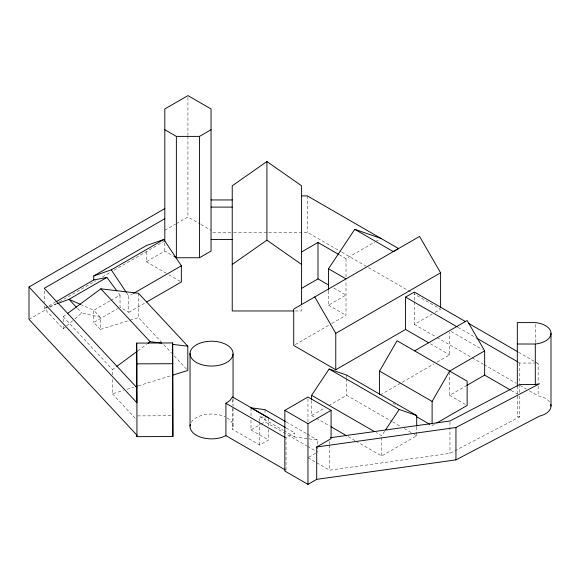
<?xml version="1.0" encoding="UTF-8"?>
<svg xmlns="http://www.w3.org/2000/svg" width="580" height="580" viewBox="0 0 580 580"><rect width="100%" height="100%" fill="white"/><g stroke="black" fill="none" stroke-linecap="round" stroke-linejoin="round"><path stroke-width="0.43" stroke-dasharray="2.9 2.17" d="M268.518 429.417L268.518 440.017L259.76 445.077L232.377 429.265L233.058 426.757L233.058 406.979M384.671 431.259L381.669 435.768L376.224 432.622M44.269 305.892L44.269 308.531L63.191 328.831L65.939 326.482M66.627 325.895L74.189 319.421M74.878 318.833L81.751 312.954L100.304 317.303L100.304 329.44L129.166 320.472M63.191 321.9L63.191 316.695L66.816 314.019M112.491 374.985L112.491 369.59L116.109 366.908M137.837 350.827L146.522 344.389M164.807 230.304L175.602 224.076M176.371 223.633L187.927 216.956L200.26 224.076M48.14 306.298L44.269 308.531L48.394 306.994M48.908 305.849L55.1 302.281M29 319.37L46.951 309.002M50.076 307.204L56.318 303.594M59.443 301.796L96.128 280.618M102.37 277.008L110.954 272.056M114.079 270.251L164.031 241.411M146.312 251.865L146.312 261.754L164.807 251.075L173.29 255.969M109.997 300.918L93.764 310.293L81.396 304.797M110.766 300.476L120.038 295.118L117.936 292.291M120.038 295.118L120.038 307.255L128.796 312.315L128.796 296.133L132.719 293.871M100.304 329.44L93.764 322.422L117.718 308.596M128.796 312.315L146.051 302.354M339.155 254.714L346.006 258.673L374.81 242.041M375.586 241.592L379.479 239.344M328.49 290.979L328.49 305.189L346.006 295.075L333.819 288.043M295.285 344.578L331.18 323.857M331.963 323.408L346.006 315.295L346.006 280.669M414.323 301.933L414.323 324.401L432.093 314.142M435.188 312.359L440.597 309.234L413.946 293.85M251.002 420.188L251.002 429.903L260.34 424.516M261.123 424.067L265.009 421.82L306.581 445.817M311.612 400.599L311.612 415.541L324.068 408.356M328.737 405.659L346.637 395.321L391.79 421.385M307.081 438.625L294.785 436.986L294.785 432.941L286.034 437.994L286.034 470.358M380.342 394.9L434.058 363.885M437.168 362.087L449.623 354.895L449.623 332.427M308.698 457.265L316.818 452.581M449.623 371.976L449.623 395.35L465.972 385.91M434.449 424.335L432.114 425.684L430.541 424.777M355.982 441.162L381.669 455.996L416.701 435.768L416.701 426.974M307.958 457.692L329.599 470.184L449.971 453.35L519.796 416.817L519.796 396.147M49.22 306.682L56.644 303.913M130.022 320.204L138.511 317.572L161.305 342.033M112.491 379.479L112.491 393.856L123.612 390.405M127.042 389.339L133.886 387.215M138.163 385.881L171.542 375.514M137.576 415.896L171.745 415.759M212.853 232.312L232.652 232.312M233.551 232.312L267.757 232.312M268.656 232.312L307.356 232.312L341.062 251.771M295.285 310.967L301.593 310.967L301.593 306.443M518.237 362.152L519.796 363.051L534.441 363.051M519.796 416.817L517.324 416.817L517.324 387.157M259.76 421.182L259.76 416.759L265.009 417.462M308.836 438.857L317.557 440.017L317.557 445.215M536.725 363.29L538.139 363.529L538.139 382.401M529.518 390.913L538.139 395.886L539.523 396.118A18.799 10.853 0 0 1 550.202 402.984M518.549 352.219L534.216 361.267M535.007 361.717L538.139 363.529M341.845 252.22L367.705 267.155M368.488 267.605L410.814 292.037M457.99 327.367L475.984 337.756M451.182 331.528L482.321 349.508M414.323 324.401L436.269 337.074M437.052 337.524L483.285 364.218M484.068 364.668L516.193 383.221M520.115 385.483L526.386 389.1M430.302 343.744L449.623 354.895M511.212 390.456L517.454 394.059M201.035 224.525L211.048 230.304M328.49 305.189L346.006 315.295M449.623 395.35L465.617 404.579M392.899 403.042L397.604 405.761M146.312 261.754L168.106 274.333M168.889 274.782L181.344 281.974M392.566 421.834L401.128 426.778M404.245 428.576L411.249 432.622M414.366 434.42L416.701 435.768M311.612 415.541L315.498 417.788M316.281 418.238L329.512 425.879M348.196 436.667L355.199 440.713M286.187 421.907L306.581 433.68M307.364 434.13L317.557 440.017M286.208 427.982L294.785 432.941M259.76 416.759L283.113 430.244M283.888 430.693L294.785 436.986M307.364 446.266L315.208 450.798M251.002 429.903L268.518 440.017M163.77 344.68L171.781 353.271M174.246 355.917L187.188 369.801M100.304 317.303L93.764 310.293L93.764 322.422M77.502 308.4L81.751 312.954M63.191 316.695L112.491 369.59M112.491 393.856L135.51 418.564M126.795 293.125L128.796 296.133M538.139 385.997L538.139 395.886M535.304 324.401L535.304 343.28M519.796 363.051L519.796 383.728M519.796 384.46L519.796 392.718M449.971 421.892L449.971 453.35M414.323 292.044L414.323 301.035M381.669 437.53L381.669 455.996M346.637 375.093L346.637 377.732M346.637 378.61L346.637 395.321M346.006 258.673L346.006 277.312M329.599 441.423L329.599 444.12M329.599 445.02L329.599 470.184M317.557 446.085L317.557 452.153M307.958 398.793L307.958 421.87M307.356 195.902L307.356 232.312M268.518 417.926L268.518 425.879M265.009 409.683L265.009 414.018M265.009 417.484L265.009 421.82M259.76 422.066L259.76 445.077M251.002 407.812L251.002 415.766M233.058 398.888L233.058 406.08M232.377 399.605L232.377 405M232.377 408.588L232.377 429.265M187.927 97.418L187.927 135.459M187.927 136.358L187.927 216.956M164.807 242.984L164.807 251.075M138.511 293.299L138.511 317.572M63.191 326.228L63.191 328.831M44.269 290.942L44.269 302.376M191.248 422.334A21.518 12.419 0 0 1 225.055 416.788M227.121 417.883A21.518 12.419 0 0 1 233.058 426.757"/><path stroke-width="0.87" d="M379.566 394.451L379.566 371.077L397.083 340.743L467.139 381.19L467.139 405.456L436.784 422.987M432.114 423.886L432.114 401.411L449.623 371.077L484.655 350.849L467.139 320.515L414.599 350.849M328.49 290.094L328.49 268.779L354.764 229.346L381.038 238.445M311.612 399.714L311.612 395.321L329.121 369.025L346.637 375.093L416.701 415.541L416.701 426.097M385.671 429.758L399.185 409.48L416.701 415.541M67.541 313.483L100.847 288.818L138.511 293.299L187.804 346.195L187.804 370.461L172.398 375.245M116.834 366.371L137.112 351.364M147.972 343.317L150.147 341.714L161.805 343.099M301.593 304.703L301.593 185.796L266.909 161.523L232.232 185.796L232.232 310.967L293.48 310.967M232.232 264.451L266.909 240.178L266.909 161.523M164.807 129.724L176.371 136.394L199.491 136.394L211.048 129.724M136.677 388.034L136.677 343.092L172.644 342.939L172.891 436.515L136.931 436.66L136.909 435.152L29 319.37L29 287.006L164.807 208.597M164.807 218.711L44.269 288.303L136.728 387.505L136.909 402.796L29 287.006M55.868 301.832L93.764 279.951L93.764 275.906L146.312 245.572L163.828 239.504L181.344 265.8L181.344 281.974L146.834 301.897M93.764 275.906L111.28 269.838L163.828 239.504M116.884 290.877L106.901 277.428L69.02 299.294L57.471 303.608M133.501 293.415L181.344 265.8M174.058 256.411L176.371 257.745L199.491 257.745L211.048 251.075L211.048 108.96L187.927 95.613L164.807 108.96L164.807 241.186M301.593 251.952L317.985 242.491L338.394 254.272M301.593 288.361L317.985 278.893L328.49 284.961M335.769 369.757L335.769 333.348L440.597 272.832L419.572 236.423L293.726 309.075L293.726 345.484L335.769 369.757L405.565 329.462L428.758 342.845M405.565 329.462L405.565 297.098L414.323 292.044L465.262 321.45M284.838 410.364L307.958 397.017L331.079 410.364L331.079 438.683L316.695 446.991L316.695 479.348L307.958 484.387L284.838 471.04L284.838 410.364L307.958 423.719L331.079 410.364M466.755 385.461L484.655 375.122L510.429 389.999M316.695 446.991L455.952 427.511L539.523 383.75L535.304 384.46L519.796 384.46L449.971 420.993L330.491 437.704M316.695 479.348L455.952 459.875L539.523 416.114A18.799 10.853 0 0 0 550.768 404.427M285.251 469.901L225.917 435.645L225.917 403.288L229.919 400.562L232.377 396.909L285.425 427.533M225.917 435.645L221.85 437.356A21.518 12.419 0 0 1 199.165 436.617A21.518 12.419 0 0 1 190.291 424.538M135.597 386.679L137.308 386.149M93.764 279.951L106.901 277.428M136.677 343.092L136.931 363.856L172.891 363.711M301.593 195.902L307.356 195.902L398.554 248.559L393.298 251.589L354.764 229.346M211.048 199.948L232.232 199.948M211.048 207.104L232.232 207.104M211.048 239.46L232.232 239.46M517.324 344.012L535.304 344.012A18.799 10.853 0 0 0 551 333.304A18.799 10.853 0 0 0 535.304 322.603L517.324 322.603L517.324 386.425M172.565 344.375L187.804 346.195M251.002 407.812L265.009 409.683L285.404 421.457M80.569 304.427L69.02 299.294L76.292 307.103M468.393 323.263L517.766 351.763M405.565 297.098L457.207 326.917M476.767 338.205L517.454 361.695M328.49 268.779L346.006 278.893M379.566 371.077L432.114 401.411M416.425 416.628L429.758 424.328M329.121 369.025L399.185 409.48M311.612 395.321L374.665 431.723M331.071 426.778L346.637 435.768M251.763 408.255L268.518 417.926M225.917 403.288L285.251 437.545M266.909 240.178L301.593 264.451M100.847 288.818L150.147 341.714M111.28 269.838L126.295 292.378M314.751 296.945L335.769 333.348M172.891 436.515L172.644 342.939M551 333.304L551 406.116M535.304 344.012L535.304 384.46M484.655 350.849L484.655 375.122M455.952 427.511L455.952 459.875M440.597 272.832L440.597 307.458M317.985 242.491L317.985 278.893M307.958 423.719L307.958 484.387M233.058 353.945A21.518 12.419 0 0 1 200.346 364.247A21.518 12.419 0 0 1 201.238 342.744A21.518 12.419 0 0 1 233.058 353.945L233.058 397.989M199.491 136.394L199.491 257.745M190.037 353.343L190.037 426.155M176.371 136.394L176.371 257.745M136.931 363.856L136.931 436.66"/></g></svg>
